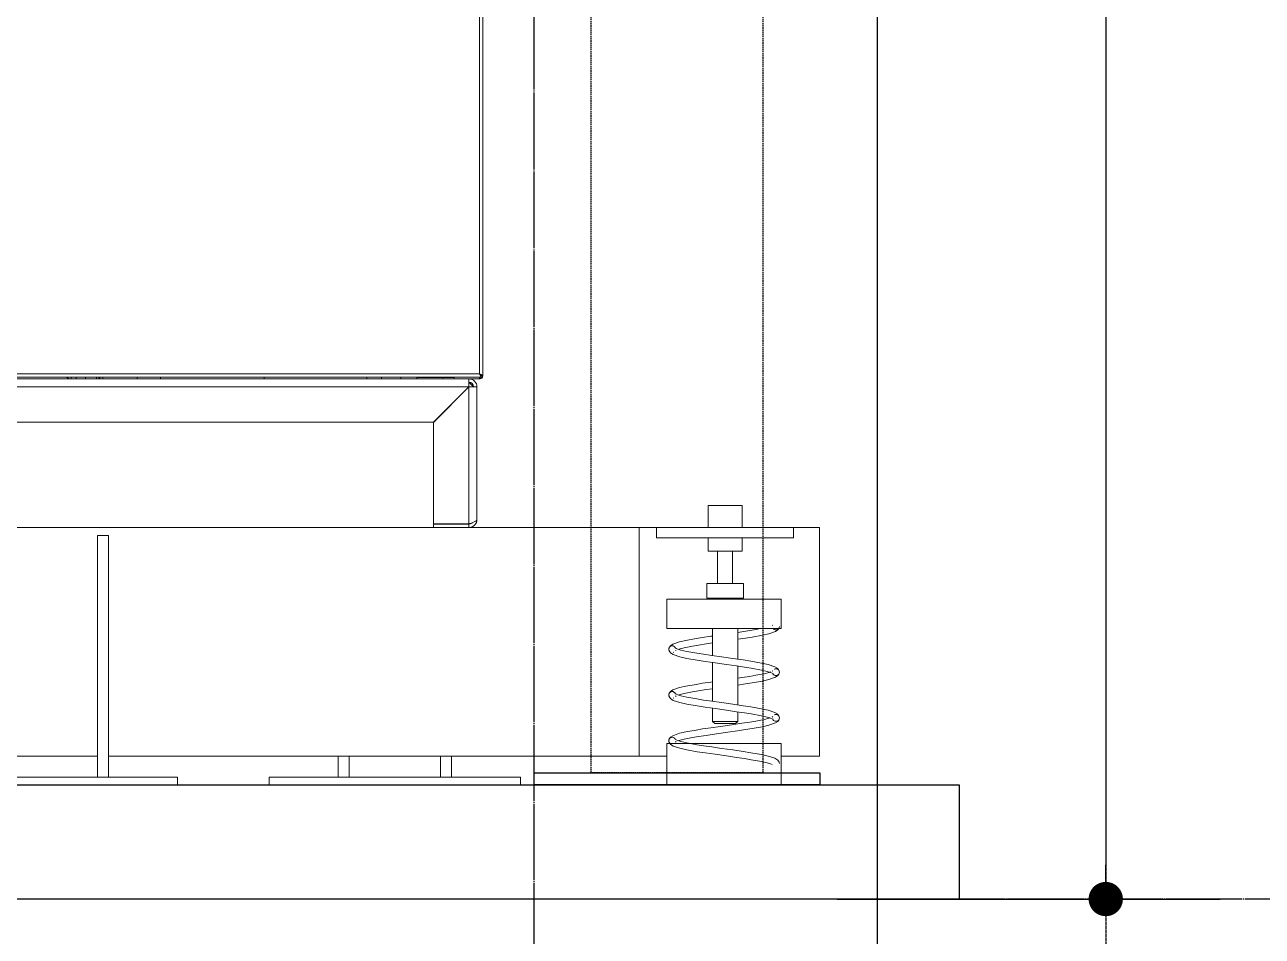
# Model space of a CAD drawing. Extents: x -76427 to 292734, y -42117 to 131250.
# Drawn here: x 8554 to 9637, y -39087 to -38290 of the extents above; entities that cross this region are included whole.
import ezdxf
from ezdxf.xclip import XClip

# ---------------------------------------------------------------- set-up
doc = ezdxf.new("R2010")
doc.units = 0
doc.header["$LTSCALE"] = 10
doc.header["$XCLIPFRAME"] = 2
for name, pattern in [('TPH12-SEC-@E$0$CENTERK5', [6.916, 6.667, -0.083, 0.083, -0.083]), ('TPH12-SEC-@E$0$DOTK1', [0.1, 0.05, -0.05]), ('XFM7P10PV$0$HIDDEN', [0.375, 0.25, -0.125]), ('XFM7P10PV-200K$0$HIDDEN', [0.375, 0.25, -0.125])]:
    doc.linetypes.add(name, pattern=pattern)
for name, color, linetype in [('TPH12-SEC-@E$0$H-SIN', 252, 'TPH12-SEC-@E$0$CENTERK5'), ('TPH12-SEC-@E$0$KABE1', 252, 'Continuous'), ('TPH12-SEC-@E$0$SUGATAD', 252, 'TPH12-SEC-@E$0$DOTK1'), ('XFM7P10PV$0$AP5B-SM-08-FNN-300-A(B)-LB1$0$0-支架', 252, 'Continuous'), ('XFM7P10PV-200K$0$AP5B-SM-08-FNN-300-A(B)-LB1$0$0-支架', 7, 'Continuous')]:
    doc.layers.add(name, color=color, linetype=linetype)
for name, color, linetype, lineweight in [('XFM7P10PV$0$AP5B-SM-08-FNN-300-A(B)-LB1$0$M-EQPM', 252, 'Continuous', 5), ('XFM7P10PV$0$PV-EQ(50K)', 252, 'Continuous', 9), ('XFM7P10PV-200K$0$PV-EQ(50K)', 22, 'Continuous', 9)]:
    doc.layers.add(name, color=color, linetype=linetype, lineweight=lineweight)
doc.layers.add('XFM7P10PV-200K$0$AP5B-SM-08-FNN-300-A(B)-LB1$0$M-EQPM', color=7, linetype='Continuous', lineweight=5, true_color=0xcc3316)
doc.styles.add('XFM7P10PV$0$PX-TEXT', font='isocp.shx', dxfattribs={"width": 0.7, "bigfont": 'CHINESET.shx'})
doc.styles.add('XFM7P10PV-200K$0$PX-TEXT', font='isocp.shx', dxfattribs={"width": 0.7, "bigfont": 'CHINESET.shx'})
doc.dimstyles.new('XFM7P10PV$0$PX-400', dxfattribs={"dimscale": 1000, "dimtxt": 0.25, "dimasz": 0.03, "dimexe": 0.1, "dimexo": 0.1, "dimgap": 0.05, "dimtad": 1, "dimdec": 0, "dimzin": 0, "dimdsep": 46, "dimtxsty": 'XFM7P10PV$0$PX-TEXT', "dimblk": 'XFM7P10PV$0$_Dot', "dimcen": 2, "dimclrd": 2, "dimclre": 1, "dimclrt": 4, "dimadec": 0, "dimazin": 0, "dimtfac": 1, "dimtdec": 0, "dimtix": 1, "dimtmove": 2, "dimatfit": 3, "dimfxl": 1, "dimtvp": 1, "dimtolj": 1, "dimtzin": 0, "dimarcsym": 0})
doc.dimstyles.new('XFM7P10PV-200K$0$PX-400', dxfattribs={"dimscale": 1000, "dimtxt": 0.25, "dimasz": 0.03, "dimexe": 0.1, "dimexo": 0.1, "dimgap": 0.05, "dimtad": 1, "dimdec": 0, "dimzin": 0, "dimdsep": 46, "dimtxsty": 'XFM7P10PV-200K$0$PX-TEXT', "dimblk": 'XFM7P10PV-200K$0$_Dot', "dimcen": 2, "dimclrd": 2, "dimclre": 1, "dimclrt": 4, "dimadec": 0, "dimazin": 0, "dimtfac": 1, "dimtdec": 0, "dimtix": 1, "dimtmove": 2, "dimatfit": 3, "dimfxl": 1, "dimtvp": 1, "dimtolj": 1, "dimtzin": 0, "dimarcsym": 0})

# ---------------------------------------------------------------- blocks, each defined once
blk = doc.blocks.new('TPH12-SEC-@E')
at = {"layer": 'TPH12-SEC-@E$0$H-SIN'}
for p, q in [((38200, 377500), (38200, 414000)), ((298929.6, 383500), (18729.6, 383500))]:
    blk.add_line(p, q, dxfattribs=at)
at = {"layer": 'TPH12-SEC-@E$0$KABE1'}
blk.add_line((38500, 384830), (38500, 381800), dxfattribs=at)
at = {"layer": 'TPH12-SEC-@E$0$SUGATAD', "ltscale": 0.5}
blk.add_line((38700, 385050), (38700, 383000), dxfattribs=at)
blk = doc.blocks.new('XFM7P10PV-200K$0$A$C19c91066')
for p, q in [((1423.7, 134.3), (1423.7, 1463.8)), ((1426.4, 1465.2), (1426.4, 132.8)), ((1425.1, 131.5), (717.8, 131.5)), ((719.2, 134.3), (1423.7, 134.3)), ((803.3, 130), (1339.6, 130)), ((1062.5, 131.5), (1062.5, 131.3)), ((1066.5, 130), (1066.5, 131.5)), ((1070.9, 131.5), (1070.9, 130)), ((1078.9, 131.5), (1078.9, 130)), ((1088.5, 130), (1088.5, 131.5)), ((1090.5, 130), (1090.5, 131.5)), ((1091.5, 130), (1091.5, 131.5)), ((1094, 130), (1094, 131.5)), ((1124, 130), (1124, 131.5)), ((1144.5, 130), (1144.5, 131.5)), ((1235.1, 130), (1235.1, 131.5)), ((1325.1, 131.5), (1325.1, 130)), ((1337.9, 131.5), (1337.9, 130)), ((1339.6, 130), (1353.3, 130)), ((1353.3, 130), (1414.4, 130)), ((1354.9, 131.5), (1354.9, 130)), ((1391.4, 131.2), (1368.7, 131.2)), ((1368.7, 130), (1368.7, 131.2)), ((1369.5, 131.2), (1369.5, 131.5)), ((1370.5, 131.5), (1370.5, 131.2)), ((1373.5, 131.2), (1373.5, 131.5)), ((1391.4, 131.2), (1401.4, 131.2)), ((1391.4, 130), (1391.4, 131.2)), ((1401.4, 130), (1391.4, 130)), ((1394.5, 131.5), (1394.5, 131.2)), ((1395.9, 130), (1395.9, 130)), ((1401.4, 131.5), (1401.4, 130)), ((1423.7, 130), (1401.4, 130)), ((1414.4, 130), (1414.4, 127)), ((1423.7, 130), (1423.7, 131.5)), ((1425.1, 132.7), (1425.1, 131.5)), ((1425.2, 132.8), (1426.4, 132.8)), ((1426.4, 132.8), (1426.4, 132.7)), ((1414.4, 123), (18.5, 123)), ((1414.4, 123), (1383.4, 92)), ((1414.4, 122.9), (1383.4, 91.9)), ((1414.4, 127), (1418.4, 123)), ((1414.4, 122.9), (1414.4, 3.1)), ((1418.4, 123), (1421.4, 123)), ((1421.4, 123), (1421.4, 7)), ((1390.5, 99), (1390.4, 99)), ((741.4, 92), (1383.4, 92)), ((1383.5, 92), (1383.4, 92)), ((1383.4, 3.1), (1383.4, 91.9)), ((1383.4, 3.1), (1414.4, 3.1)), ((1414.4, 3), (1383.4, 3)), ((1383.4, 0), (1383.4, 3)), ((1414.4, 0), (1383.4, 0)), ((1414.4, 0), (1414.4, 3))]:
    blk.add_line(p, q)
for centre, radius, start, end in [((1066.5, 137), 7, 231.7861, 235.1501), ((1066.5, 137), 7, 235.1501, 269.7752), ((1394.2, 128.5), 2.75, 146.9443, 146.9451), ((1394.2, 128.5), 1.5, 90, 90.3767), ((1395.9, 132.7), 1.5, 270.6367, 303.5615), ((1395.9, 132.7), 2.75, 270.3791, 270.4702), ((1395.9, 132.7), 2.75, 326.9466, 332.9657), ((1414.4, 123), 7, 0, 90), ((1414.4, 123), 4, 0, 90)]:
    blk.add_arc(centre, radius, start, end)
for points in [[(1398.4, 131.3), (1398.6, 131.3), (1398.7, 131.4), (1398.8, 131.5)], [(1414.4, 130), (1414.4, 130), (1414.4, 129.6), (1414.4, 128.7)], [(1423.7, 130), (1424.1, 130), (1424.4, 130.1), (1424.8, 130.2)], [(1424.8, 130.2), (1424.8, 130.4), (1424.8, 130.6), (1424.9, 130.8)], [(1421.4, 123), (1421.4, 123), (1421, 123), (1420.2, 123)], [(1414.4, 3.1), (1415.4, 3.4), (1416.3, 3.8), (1417.2, 4.1)]]:
    blk.add_open_spline(points, degree=3)
for points, knots in [([(1423.7, 134.3), (1424, 133.3), (1424.3, 132.3), (1424.7, 131.9), (1424.8, 131.6), (1425, 131.5), (1425.1, 131.5)], [0, 0, 0, 0, 1.048892, 1.048892, 1.048892, 1.570796, 1.570796, 1.570796, 1.570796]), ([(1423.7, 134.3), (1424.1, 133.6), (1424.4, 133.1), (1424.8, 132.8), (1424.9, 132.8), (1425, 132.7), (1425.1, 132.7)], [0, 0, 0, 0, 1.220509, 1.220509, 1.220509, 1.570796, 1.570796, 1.570796, 1.570796]), ([(1426.4, 132.8), (1426.4, 133.1), (1425.9, 133.5), (1425.1, 133.8), (1424.7, 133.9), (1424.2, 134.1), (1423.7, 134.3)], [0, 0, 0, 0, 1.048892, 1.048892, 1.048892, 1.570796, 1.570796, 1.570796, 1.570796]), ([(1423.7, 134.3), (1424.3, 133.9), (1424.9, 133.5), (1425.1, 133.1), (1425.2, 133), (1425.2, 132.9), (1425.2, 132.8)], [0, 0, 0, 0, 1.220509, 1.220509, 1.220509, 1.570796, 1.570796, 1.570796, 1.570796]), ([(1423.7, 130), (1424.7, 130.6), (1425.6, 131.2), (1426.1, 131.8), (1426.3, 132.1), (1426.4, 132.4), (1426.4, 132.7)], [-1, -1, -1, -1, -0.332255, -0.332255, -0.332255, 0, 0, 0, 0]), ([(1424.8, 130.2), (1425.3, 130.5), (1425.8, 130.9), (1426.1, 131.4), (1426.3, 131.8), (1426.4, 132.3), (1426.4, 132.7)], [-0.7428165, -0.7428165, -0.7428165, -0.7428165, -0.3322547, -0.3322547, -0.3322547, 0, 0, 0, 0]), ([(1414.4, 128.7), (1414.4, 128.6), (1414.4, 128.5), (1414.4, 127.5), (1414.4, 126.5), (1414.4, 125.1), (1414.4, 124.7), (1414.4, 124), (1414.4, 123.7), (1414.4, 123.3), (1414.4, 123.2), (1414.4, 123), (1414.4, 123), (1414.4, 123)], [-0.6250145, -0.6250145, -0.6250145, -0.6250145, -0.5886941, -0.5886941, -0.2755475, -0.2755475, -0.13554, -0.13554, -0.0422035, -0.0422035, -0.0024426, -0.0024426, 0, 0, 0, 0]), ([(1414.4, 128.7), (1414.4, 127.6), (1414.4, 125.7), (1414.4, 123.7), (1414.4, 123.4), (1414.4, 123.2), (1414.4, 123)], [0.3872212, 0.3872212, 0.3872212, 0.3872212, 0.9400902, 0.9400902, 0.9400902, 1, 1, 1, 1]), ([(1414.4, 123), (1414.4, 123.1), (1414.4, 123.3), (1414.4, 123.4), (1414.4, 125.3), (1414.4, 127), (1414.4, 127)], [-1, -1, -1, -1, -0.94009, -0.94009, -0.94009, 0, 0, 0, 0]), ([(1414.4, 122.9), (1414.5, 122.9), (1414.5, 122.9), (1414.5, 122.9), (1414.5, 122.9), (1414.5, 122.9), (1414.5, 122.9), (1414.6, 122.9), (1414.6, 122.9), (1414.8, 122.9), (1414.8, 122.9), (1415.1, 122.9), (1415.2, 122.9), (1415.7, 122.9), (1416.1, 122.9), (1417.1, 123), (1417.7, 123), (1419, 123), (1419.6, 123), (1420.2, 123)], [-0.5686425, -0.5686425, -0.5686425, -0.5686425, -0.5658627, -0.5658627, -0.5630834, -0.5630834, -0.557528, -0.557528, -0.546442, -0.546442, -0.5244648, -0.5244648, -0.4762703, -0.4762703, -0.3777621, -0.3777621, -0.1846703, -0.1846703, 0, 0, 0, 0]), ([(1420.2, 123), (1419.9, 123), (1419.6, 123), (1419.2, 123), (1417.9, 123), (1416.2, 122.9), (1414.4, 122.9)], [0.3872212, 0.3872212, 0.3872212, 0.3872212, 0.5286516, 0.5286516, 0.5286516, 1, 1, 1, 1]), ([(1414.4, 122.9), (1415.7, 122.9), (1417, 123), (1417.7, 123), (1418.2, 123), (1418.4, 123), (1418.4, 123)], [-1, -1, -1, -1, -0.391964, -0.391964, -0.391964, 0, 0, 0, 0]), ([(1414.4, 0), (1416.4, 0), (1418.3, 0.8), (1419.6, 2.3), (1420.8, 3.6), (1421.4, 5.3), (1421.4, 7)], [-1, -1, -1, -1, -0.4713484, -0.4713484, -0.4713484, 0, 0, 0, 0]), ([(1417.2, 4.1), (1417.1, 4), (1416.9, 3.8), (1416.8, 3.7), (1416.1, 3.3), (1415.3, 3), (1414.4, 3)], [0.5146404, 0.5146404, 0.5146404, 0.5146404, 0.6080356, 0.6080356, 0.6080356, 1, 1, 1, 1]), ([(1417.2, 4.1), (1418.1, 4.5), (1418.9, 4.8), (1419.6, 5.2), (1420.8, 5.8), (1421.4, 6.4), (1421.4, 7)], [-0.7417229, -0.7417229, -0.7417229, -0.7417229, -0.4713484, -0.4713484, -0.4713484, 0, 0, 0, 0])]:
    blk.add_open_spline(points, degree=3, knots=knots)
blk = doc.blocks.new('XFM7P10PV-200K$0$_Dot')
at = {"color": 0, "linetype": 'ByBlock', "lineweight": -2}
blk.add_line((-0.5, 0), (-1, 0), dxfattribs=at)
at = {"color": 0, "linetype": 'ByBlock', "const_width": 0.5}
blk.add_lwpolyline([(-0.25, 0, 1), (0.25, 0, 1)], format="xyb", close=True, dxfattribs=at)
blk = doc.blocks.new('*D337')
at = {"color": 1, "lineweight": -2, "transparency": 16777216}
for p, q in [((9265.1, -36067.3), (9600, -36067.3)), ((9265.1, -39054.6), (9600, -39054.6))]:
    blk.add_line(p, q, dxfattribs=at)
at = {"color": 2, "lineweight": -2, "transparency": 16777216}
blk.add_line((9500, -36097.3), (9500, -39024.6), dxfattribs=at)
at = {"layer": 'DEFPOINTS', "color": 0, "transparency": 16777216}
for p in [(9165.1, -36067.3, 8.1), (9165.1, -39054.6), (9500, -39054.6)]:
    blk.add_point(p, dxfattribs=at)
at = {"color": 2, "lineweight": -2, "transparency": 16777216, "xscale": 30, "yscale": 30, "zscale": 30}
for p, rotation in [((9500, -36067.3), 90), ((9500, -39054.6), 270)]:
    blk.add_blockref('XFM7P10PV-200K$0$_Dot', p, dxfattribs=dict(at, rotation=rotation))
at = {"color": 4, "transparency": 16777216, "insert": (9325, -37561), "char_height": 250, "attachment_point": 5, "rotation": 90, "style": 'XFM7P10PV-200K$0$PX-TEXT'}
blk.add_mtext('\\A1;2987', dxfattribs=at)
blk = doc.blocks.new('XFM7P10PV-200K$0$AP5B-SM-08-FNN-300-A(B)-LB1$0$兆山辰_PV製程真空主機_防震基座_PX_側檔不同 - 1810x2010x200mm-1461121-LB1-PX-X')
at = {"layer": 'XFM7P10PV-200K$0$AP5B-SM-08-FNN-300-A(B)-LB1$0$M-EQPM'}
for p, q in [((-4673.28, 15774.43), (-4673.28, 15772.5)), ((-4673.28, 15774.43), (-4670.29, 15774.43)), ((-4670.29, 15772.5), (-4670.29, 15774.43)), ((-4754.49, 15772.5), (-4679.29, 15772.5)), ((-4679.29, 15772.5), (-4677.58, 15772.5)), ((-4679.29, 15752.5), (-4679.29, 15772.5)), ((-4677.78, 15772.5), (-4677.78, 15771.6)), ((-4677.58, 15772.5), (-4677.78, 15772.5)), ((-4677.78, 15772.5), (-4677.58, 15772.5)), ((-4677.78, 15772.5), (-4677.78, 15771.6)), ((-4677.58, 15772.5), (-4665.99, 15772.5)), ((-4665.79, 15772.5), (-4665.99, 15772.5)), ((-4665.99, 15772.5), (-4665.79, 15772.5)), ((-4665.99, 15772.5), (-4663.54, 15772.5)), ((-4665.79, 15771.6), (-4665.79, 15772.5)), ((-4665.79, 15771.6), (-4665.79, 15772.5)), ((-4663.54, 15772.5), (-4663.54, 15752.5)), ((-4726.68, 15750.65), (-4726.68, 15771.79)), ((-4726.68, 15771.79), (-4725.73, 15771.79)), ((-4725.73, 15771.79), (-4725.73, 15750.65)), ((-4677.58, 15771.6), (-4677.78, 15771.6)), ((-4677.78, 15771.6), (-4677.58, 15771.6)), ((-4665.99, 15771.6), (-4677.58, 15771.6)), ((-4673.28, 15771.6), (-4673.28, 15770.43)), ((-4670.29, 15770.43), (-4670.29, 15771.6)), ((-4665.79, 15771.6), (-4665.99, 15771.6)), ((-4665.99, 15771.6), (-4665.79, 15771.6)), ((-4670.29, 15770.43), (-4673.28, 15770.43)), ((-4672.44, 15770.43), (-4672.44, 15767.73)), ((-4671.13, 15767.73), (-4671.13, 15770.43)), ((-4673.38, 15767.61), (-4673.38, 15766.33)), ((-4670.19, 15767.61), (-4673.38, 15767.61)), ((-4672.44, 15767.73), (-4672.44, 15767.61)), ((-4671.13, 15767.61), (-4671.13, 15767.73)), ((-4670.19, 15766.33), (-4670.19, 15767.61)), ((-4676.87, 15766.24), (-4676.87, 15763.65)), ((-4676.87, 15766.24), (-4666.87, 15766.24)), ((-4670.19, 15766.33), (-4673.38, 15766.33)), ((-4673.17, 15766.33), (-4673.28, 15766.26)), ((-4670.29, 15766.26), (-4673.28, 15766.26)), ((-4670.29, 15766.26), (-4670.4, 15766.33)), ((-4666.87, 15763.65), (-4666.87, 15766.24)), ((-4666.87, 15763.65), (-4676.87, 15763.65)), ((-4672.89, 15763.65), (-4672.89, 15761.27)), ((-4670.68, 15760.95), (-4670.68, 15763.65)), ((-4667.6, 15763.96), (-4667.68, 15763.92)), ((-4676.33, 15761.56), (-4676.26, 15761.59)), ((-4676.26, 15761.59), (-4676.33, 15761.56)), ((-4676.14, 15761.73), (-4676.07, 15761.77)), ((-4672.89, 15760.72), (-4672.89, 15757.27)), ((-4670.68, 15756.95), (-4670.68, 15760.38)), ((-4667.6, 15759.96), (-4667.68, 15759.92)), ((-4676.14, 15757.73), (-4676.07, 15757.77)), ((-4676.33, 15757.56), (-4676.26, 15757.59)), ((-4676.26, 15757.59), (-4676.33, 15757.56)), ((-4672.89, 15756.72), (-4672.89, 15755.54)), ((-4670.68, 15755.54), (-4670.68, 15756.38)), ((-4667.6, 15755.96), (-4667.68, 15755.92)), ((-4672.89, 15755.54), (-4672.69, 15755.35)), ((-4670.68, 15755.54), (-4672.89, 15755.54)), ((-4670.87, 15755.35), (-4672.69, 15755.35)), ((-4670.87, 15755.35), (-4670.68, 15755.54)), ((-4676.87, 15753.6), (-4676.87, 15750)), ((-4676.87, 15753.6), (-4666.87, 15753.6)), ((-4676.14, 15753.73), (-4676.07, 15753.77)), ((-4666.87, 15750), (-4666.87, 15753.6)), ((-4726.68, 15752.5), (-4734.68, 15752.5)), ((-4679.29, 15752.5), (-4725.73, 15752.5)), ((-4705.63, 15750.65), (-4705.63, 15752.5)), ((-4704.68, 15752.5), (-4704.68, 15750.65)), ((-4696.68, 15750.65), (-4696.68, 15752.5)), ((-4695.73, 15752.5), (-4695.73, 15750.65)), ((-4676.87, 15752.5), (-4679.29, 15752.5)), ((-4663.54, 15752.5), (-4666.87, 15752.5)), ((-4719.68, 15750.65), (-4741.68, 15750.65)), ((-4726.68, 15750.65), (-4725.73, 15750.65)), ((-4719.68, 15750), (-4719.68, 15750.65)), ((-4689.68, 15750.65), (-4711.68, 15750.65)), ((-4711.68, 15750.65), (-4711.68, 15750)), ((-4705.63, 15750.65), (-4704.68, 15750.65)), ((-4696.68, 15750.65), (-4695.73, 15750.65)), ((-4689.68, 15750), (-4689.68, 15750.65)), ((-4741.68, 15750), (-4719.68, 15750)), ((-4711.68, 15750), (-4689.68, 15750)), ((-4666.87, 15750), (-4676.87, 15750))]:
    blk.add_line(p, q, dxfattribs=at)
at = {"layer": 'XFM7P10PV-200K$0$AP5B-SM-08-FNN-300-A(B)-LB1$0$M-EQPM', "flags": 128}
for points in [[(-4670.68, 15762.72), (-4670, 15762.82), (-4669.42, 15762.91), (-4668.52, 15763.07), (-4667.97, 15763.2), (-4667.38, 15763.4), (-4667.17, 15763.54), (-4667.08, 15763.66), (-4667.04, 15763.85)], [(-4668.7, 15763.65), (-4669.1, 15763.57), (-4669.63, 15763.48), (-4670.31, 15763.37), (-4670.68, 15763.32)], [(-4667.55, 15763.63), (-4667.49, 15763.59), (-4667.41, 15763.56), (-4667.34, 15763.55), (-4667.26, 15763.56), (-4667.19, 15763.59), (-4667.12, 15763.63)], [(-4672.89, 15763), (-4673.03, 15762.98), (-4673.75, 15762.88), (-4674.33, 15762.78), (-4675.23, 15762.62), (-4675.77, 15762.5), (-4676.36, 15762.29), (-4676.57, 15762.15), (-4676.66, 15762.03), (-4676.71, 15761.85)], [(-4676.15, 15762), (-4676.2, 15762.06), (-4676.26, 15762.11), (-4676.33, 15762.14), (-4676.41, 15762.15), (-4676.49, 15762.14), (-4676.56, 15762.11), (-4676.62, 15762.06), (-4676.67, 15762), (-4676.7, 15761.92), (-4676.71, 15761.85)], [(-4676.71, 15761.85), (-4676.7, 15761.92), (-4676.67, 15762), (-4676.62, 15762.06), (-4676.56, 15762.11), (-4676.49, 15762.14), (-4676.41, 15762.15), (-4676.33, 15762.14), (-4676.26, 15762.11), (-4676.2, 15762.06), (-4676.15, 15762)], [(-4675.82, 15761.87), (-4675.37, 15761.98), (-4674.64, 15762.13), (-4674.11, 15762.22), (-4673.44, 15762.32), (-4672.89, 15762.4)], [(-4676.71, 15761.85), (-4676.7, 15761.77), (-4676.67, 15761.7), (-4676.62, 15761.63), (-4676.56, 15761.59)], [(-4676.71, 15761.85), (-4676.69, 15761.73), (-4676.57, 15761.54), (-4676.32, 15761.38), (-4675.74, 15761.19), (-4675.13, 15761.05), (-4674.22, 15760.89), (-4673.54, 15760.79), (-4672.65, 15760.66), (-4671.65, 15760.52), (-4670.79, 15760.39), (-4670.08, 15760.29), (-4669.5, 15760.19), (-4668.61, 15760.03), (-4668.1, 15759.91), (-4667.82, 15759.83), (-4667.67, 15759.77), (-4667.59, 15759.73)], [(-4676.56, 15761.59), (-4676.62, 15761.63), (-4676.67, 15761.7), (-4676.7, 15761.77), (-4676.71, 15761.85)], [(-4667.04, 15759.85), (-4667.06, 15759.97), (-4667.18, 15760.16), (-4667.43, 15760.31), (-4668.01, 15760.51), (-4668.61, 15760.64), (-4669.53, 15760.8), (-4670.21, 15760.91), (-4671.1, 15761.04), (-4672.09, 15761.18), (-4672.95, 15761.3), (-4673.67, 15761.41), (-4674.25, 15761.5), (-4675.14, 15761.66), (-4675.65, 15761.78), (-4675.93, 15761.86), (-4676.07, 15761.92), (-4676.15, 15761.97)], [(-4667.04, 15759.85), (-4667.05, 15759.92), (-4667.08, 15760), (-4667.12, 15760.06), (-4667.19, 15760.11), (-4667.26, 15760.14), (-4667.34, 15760.15), (-4667.41, 15760.14), (-4667.49, 15760.11)], [(-4667.49, 15760.11), (-4667.41, 15760.14), (-4667.34, 15760.15), (-4667.26, 15760.14), (-4667.19, 15760.11), (-4667.12, 15760.06), (-4667.08, 15760), (-4667.05, 15759.92), (-4667.04, 15759.85)], [(-4672.89, 15759), (-4673.03, 15758.98), (-4673.75, 15758.88), (-4674.33, 15758.78), (-4675.23, 15758.62), (-4675.77, 15758.5), (-4676.36, 15758.29), (-4676.57, 15758.15), (-4676.66, 15758.03), (-4676.71, 15757.85)], [(-4667.8, 15759.88), (-4667.93, 15759.83), (-4668.38, 15759.71), (-4669.1, 15759.57), (-4669.63, 15759.48), (-4670.31, 15759.37), (-4670.68, 15759.32)], [(-4670.68, 15758.72), (-4670, 15758.82), (-4669.42, 15758.91), (-4668.52, 15759.07), (-4667.97, 15759.2), (-4667.38, 15759.4), (-4667.17, 15759.54), (-4667.08, 15759.66), (-4667.04, 15759.85)], [(-4667.6, 15759.7), (-4667.55, 15759.63), (-4667.49, 15759.59), (-4667.41, 15759.56), (-4667.34, 15759.55), (-4667.26, 15759.56), (-4667.19, 15759.59), (-4667.12, 15759.63), (-4667.08, 15759.7), (-4667.05, 15759.77), (-4667.04, 15759.85)], [(-4667.04, 15759.85), (-4667.05, 15759.77), (-4667.08, 15759.7), (-4667.12, 15759.63), (-4667.19, 15759.59), (-4667.26, 15759.56), (-4667.34, 15759.55), (-4667.41, 15759.56), (-4667.49, 15759.59), (-4667.55, 15759.63), (-4667.6, 15759.7)], [(-4676.15, 15758), (-4676.2, 15758.06), (-4676.26, 15758.11), (-4676.33, 15758.14), (-4676.41, 15758.15), (-4676.49, 15758.14), (-4676.56, 15758.11), (-4676.62, 15758.06), (-4676.67, 15758), (-4676.7, 15757.92), (-4676.71, 15757.85)], [(-4676.71, 15757.85), (-4676.7, 15757.92), (-4676.67, 15758), (-4676.62, 15758.06), (-4676.56, 15758.11), (-4676.49, 15758.14), (-4676.41, 15758.15), (-4676.33, 15758.14), (-4676.26, 15758.11), (-4676.2, 15758.06), (-4676.15, 15758)], [(-4676.71, 15757.85), (-4676.7, 15757.77), (-4676.67, 15757.7), (-4676.62, 15757.63), (-4676.56, 15757.59)], [(-4676.71, 15757.85), (-4676.69, 15757.73), (-4676.57, 15757.54), (-4676.32, 15757.38), (-4675.74, 15757.19), (-4675.13, 15757.05), (-4674.22, 15756.89), (-4673.54, 15756.79), (-4672.65, 15756.66), (-4671.65, 15756.52), (-4670.79, 15756.39), (-4670.08, 15756.29), (-4669.5, 15756.19), (-4668.61, 15756.03), (-4668.1, 15755.91), (-4667.82, 15755.83), (-4667.67, 15755.77), (-4667.59, 15755.73)], [(-4676.56, 15757.59), (-4676.62, 15757.63), (-4676.67, 15757.7), (-4676.7, 15757.77), (-4676.71, 15757.85)], [(-4667.04, 15755.85), (-4667.06, 15755.97), (-4667.18, 15756.16), (-4667.43, 15756.31), (-4668.01, 15756.51), (-4668.61, 15756.64), (-4669.53, 15756.8), (-4670.21, 15756.91), (-4671.1, 15757.04), (-4672.09, 15757.18), (-4672.95, 15757.3), (-4673.67, 15757.41), (-4674.25, 15757.5), (-4675.14, 15757.66), (-4675.65, 15757.78), (-4675.93, 15757.86), (-4676.07, 15757.92), (-4676.15, 15757.97)], [(-4675.82, 15757.87), (-4675.37, 15757.98), (-4674.64, 15758.13), (-4674.11, 15758.22), (-4673.44, 15758.32), (-4672.89, 15758.4)], [(-4667.86, 15755.85), (-4667.93, 15755.83), (-4668.38, 15755.71), (-4669.1, 15755.57), (-4669.63, 15755.48), (-4670.31, 15755.37), (-4671.2, 15755.24), (-4672.19, 15755.1), (-4673.03, 15754.98), (-4673.75, 15754.88), (-4674.33, 15754.78), (-4675.23, 15754.62), (-4675.77, 15754.5), (-4676.36, 15754.29), (-4676.57, 15754.15), (-4676.66, 15754.03), (-4676.71, 15753.85)], [(-4675.82, 15753.87), (-4675.37, 15753.98), (-4674.64, 15754.13), (-4674.11, 15754.22), (-4673.44, 15754.32), (-4672.54, 15754.45), (-4671.56, 15754.59), (-4670.71, 15754.71), (-4670, 15754.82), (-4669.42, 15754.91), (-4668.52, 15755.07), (-4667.97, 15755.2), (-4667.38, 15755.4), (-4667.17, 15755.54), (-4667.08, 15755.66), (-4667.04, 15755.85)], [(-4667.6, 15755.7), (-4667.55, 15755.63), (-4667.49, 15755.59), (-4667.41, 15755.56), (-4667.34, 15755.55), (-4667.26, 15755.56), (-4667.19, 15755.59), (-4667.12, 15755.63), (-4667.08, 15755.7), (-4667.05, 15755.77), (-4667.04, 15755.85)], [(-4667.04, 15755.85), (-4667.05, 15755.77), (-4667.08, 15755.7), (-4667.12, 15755.63), (-4667.19, 15755.59), (-4667.26, 15755.56), (-4667.34, 15755.55), (-4667.41, 15755.56), (-4667.49, 15755.59), (-4667.55, 15755.63), (-4667.6, 15755.7)], [(-4667.04, 15755.85), (-4667.05, 15755.92), (-4667.08, 15756), (-4667.12, 15756.06), (-4667.19, 15756.11), (-4667.26, 15756.14), (-4667.34, 15756.15), (-4667.41, 15756.14), (-4667.49, 15756.11)], [(-4667.49, 15756.11), (-4667.41, 15756.14), (-4667.34, 15756.15), (-4667.26, 15756.14), (-4667.19, 15756.11), (-4667.12, 15756.06), (-4667.08, 15756), (-4667.05, 15755.92), (-4667.04, 15755.85)], [(-4676.15, 15754), (-4676.2, 15754.06), (-4676.26, 15754.11), (-4676.33, 15754.14), (-4676.41, 15754.15), (-4676.49, 15754.14), (-4676.56, 15754.11), (-4676.62, 15754.06), (-4676.67, 15754), (-4676.7, 15753.92), (-4676.71, 15753.85)], [(-4676.71, 15753.85), (-4676.7, 15753.92), (-4676.67, 15754), (-4676.62, 15754.06), (-4676.56, 15754.11), (-4676.49, 15754.14), (-4676.41, 15754.15), (-4676.33, 15754.14), (-4676.26, 15754.11), (-4676.2, 15754.06), (-4676.15, 15754)], [(-4676.71, 15753.85), (-4676.7, 15753.77), (-4676.67, 15753.7), (-4676.62, 15753.63), (-4676.56, 15753.59)], [(-4676.71, 15753.85), (-4676.69, 15753.73), (-4676.57, 15753.54), (-4676.32, 15753.38), (-4675.74, 15753.19), (-4675.13, 15753.05), (-4674.22, 15752.89), (-4673.54, 15752.79), (-4672.65, 15752.66), (-4671.65, 15752.52), (-4670.79, 15752.39), (-4670.08, 15752.29), (-4669.5, 15752.19), (-4668.61, 15752.03), (-4668.1, 15751.91), (-4667.82, 15751.83), (-4667.67, 15751.77)], [(-4676.56, 15753.59), (-4676.62, 15753.63), (-4676.67, 15753.7), (-4676.7, 15753.77), (-4676.71, 15753.85)], [(-4667.04, 15751.85), (-4667.06, 15751.97), (-4667.18, 15752.16), (-4667.43, 15752.31), (-4668.01, 15752.51), (-4668.61, 15752.64), (-4669.53, 15752.8), (-4670.21, 15752.91), (-4671.1, 15753.04), (-4672.09, 15753.18), (-4672.95, 15753.3), (-4673.67, 15753.41), (-4674.25, 15753.5), (-4675.14, 15753.66), (-4675.65, 15753.78), (-4675.93, 15753.86), (-4676.07, 15753.92), (-4676.15, 15753.97)]]:
    blk.add_lwpolyline(points, dxfattribs=at)
blk = doc.blocks.new('XFM7P10PV$0$A$C19c91066')
for p, q in [((1423.7, 134.3), (1423.7, 1463.8)), ((1426.4, 1465.2), (1426.4, 132.8)), ((1425.1, 131.5), (717.8, 131.5)), ((719.2, 134.3), (1423.7, 134.3)), ((803.3, 130), (1339.6, 130)), ((1062.5, 131.5), (1062.5, 131.3)), ((1066.5, 130), (1066.5, 131.5)), ((1070.9, 131.5), (1070.9, 130)), ((1078.9, 131.5), (1078.9, 130)), ((1088.5, 130), (1088.5, 131.5)), ((1090.5, 130), (1090.5, 131.5)), ((1091.5, 130), (1091.5, 131.5)), ((1094, 130), (1094, 131.5)), ((1124, 130), (1124, 131.5)), ((1144.5, 130), (1144.5, 131.5)), ((1235.1, 130), (1235.1, 131.5)), ((1325.1, 131.5), (1325.1, 130)), ((1337.9, 131.5), (1337.9, 130)), ((1339.6, 130), (1353.3, 130)), ((1353.3, 130), (1414.4, 130)), ((1354.9, 131.5), (1354.9, 130)), ((1391.4, 131.2), (1368.7, 131.2)), ((1368.7, 130), (1368.7, 131.2)), ((1369.5, 131.2), (1369.5, 131.5)), ((1370.5, 131.5), (1370.5, 131.2)), ((1373.5, 131.2), (1373.5, 131.5)), ((1391.4, 131.2), (1401.4, 131.2)), ((1391.4, 130), (1391.4, 131.2)), ((1401.4, 130), (1391.4, 130)), ((1394.5, 131.5), (1394.5, 131.2)), ((1395.9, 130), (1395.9, 130)), ((1401.4, 131.5), (1401.4, 130)), ((1423.7, 130), (1401.4, 130)), ((1414.4, 130), (1414.4, 127)), ((1423.7, 130), (1423.7, 131.5)), ((1425.1, 132.7), (1425.1, 131.5)), ((1425.2, 132.8), (1426.4, 132.8)), ((1426.4, 132.8), (1426.4, 132.7)), ((1414.4, 123), (18.5, 123)), ((1414.4, 123), (1383.4, 92)), ((1414.4, 122.9), (1383.4, 91.9)), ((1414.4, 127), (1418.4, 123)), ((1414.4, 122.9), (1414.4, 3.1)), ((1418.4, 123), (1421.4, 123)), ((1421.4, 123), (1421.4, 7)), ((1390.5, 99), (1390.4, 99)), ((741.4, 92), (1383.4, 92)), ((1383.5, 92), (1383.4, 92)), ((1383.4, 3.1), (1383.4, 91.9)), ((1383.4, 3.1), (1414.4, 3.1)), ((1414.4, 3), (1383.4, 3)), ((1383.4, 0), (1383.4, 3)), ((1414.4, 0), (1383.4, 0)), ((1414.4, 0), (1414.4, 3))]:
    blk.add_line(p, q)
for centre, radius, start, end in [((1066.5, 137), 7, 231.7861, 235.1501), ((1066.5, 137), 7, 235.1501, 269.7752), ((1394.2, 128.5), 2.75, 146.9443, 146.9451), ((1394.2, 128.5), 1.5, 90, 90.3767), ((1395.9, 132.7), 1.5, 270.6367, 303.5615), ((1395.9, 132.7), 2.75, 270.3791, 270.4702), ((1395.9, 132.7), 2.75, 326.9466, 332.9657), ((1414.4, 123), 7, 0, 90), ((1414.4, 123), 4, 0, 90)]:
    blk.add_arc(centre, radius, start, end)
for points in [[(1398.4, 131.3), (1398.6, 131.3), (1398.7, 131.4), (1398.8, 131.5)], [(1414.4, 130), (1414.4, 130), (1414.4, 129.6), (1414.4, 128.7)], [(1423.7, 130), (1424.1, 130), (1424.4, 130.1), (1424.8, 130.2)], [(1424.8, 130.2), (1424.8, 130.4), (1424.8, 130.6), (1424.9, 130.8)], [(1421.4, 123), (1421.4, 123), (1421, 123), (1420.2, 123)], [(1414.4, 3.1), (1415.4, 3.4), (1416.3, 3.8), (1417.2, 4.1)]]:
    blk.add_open_spline(points, degree=3)
for points, knots in [([(1423.7, 134.3), (1424, 133.3), (1424.3, 132.3), (1424.7, 131.9), (1424.8, 131.6), (1425, 131.5), (1425.1, 131.5)], [0, 0, 0, 0, 1.048892, 1.048892, 1.048892, 1.570796, 1.570796, 1.570796, 1.570796]), ([(1423.7, 134.3), (1424.1, 133.6), (1424.4, 133.1), (1424.8, 132.8), (1424.9, 132.8), (1425, 132.7), (1425.1, 132.7)], [0, 0, 0, 0, 1.220509, 1.220509, 1.220509, 1.570796, 1.570796, 1.570796, 1.570796]), ([(1426.4, 132.8), (1426.4, 133.1), (1425.9, 133.5), (1425.1, 133.8), (1424.7, 133.9), (1424.2, 134.1), (1423.7, 134.3)], [0, 0, 0, 0, 1.048892, 1.048892, 1.048892, 1.570796, 1.570796, 1.570796, 1.570796]), ([(1423.7, 134.3), (1424.3, 133.9), (1424.9, 133.5), (1425.1, 133.1), (1425.2, 133), (1425.2, 132.9), (1425.2, 132.8)], [0, 0, 0, 0, 1.220509, 1.220509, 1.220509, 1.570796, 1.570796, 1.570796, 1.570796]), ([(1423.7, 130), (1424.7, 130.6), (1425.6, 131.2), (1426.1, 131.8), (1426.3, 132.1), (1426.4, 132.4), (1426.4, 132.7)], [-1, -1, -1, -1, -0.332255, -0.332255, -0.332255, 0, 0, 0, 0]), ([(1424.8, 130.2), (1425.3, 130.5), (1425.8, 130.9), (1426.1, 131.4), (1426.3, 131.8), (1426.4, 132.3), (1426.4, 132.7)], [-0.7428165, -0.7428165, -0.7428165, -0.7428165, -0.3322547, -0.3322547, -0.3322547, 0, 0, 0, 0]), ([(1414.4, 128.7), (1414.4, 128.6), (1414.4, 128.5), (1414.4, 127.5), (1414.4, 126.5), (1414.4, 125.1), (1414.4, 124.7), (1414.4, 124), (1414.4, 123.7), (1414.4, 123.3), (1414.4, 123.2), (1414.4, 123), (1414.4, 123), (1414.4, 123)], [-0.6250145, -0.6250145, -0.6250145, -0.6250145, -0.5886941, -0.5886941, -0.2755475, -0.2755475, -0.13554, -0.13554, -0.0422035, -0.0422035, -0.0024426, -0.0024426, 0, 0, 0, 0]), ([(1414.4, 128.7), (1414.4, 127.6), (1414.4, 125.7), (1414.4, 123.7), (1414.4, 123.4), (1414.4, 123.2), (1414.4, 123)], [0.3872212, 0.3872212, 0.3872212, 0.3872212, 0.9400902, 0.9400902, 0.9400902, 1, 1, 1, 1]), ([(1414.4, 123), (1414.4, 123.1), (1414.4, 123.3), (1414.4, 123.4), (1414.4, 125.3), (1414.4, 127), (1414.4, 127)], [-1, -1, -1, -1, -0.94009, -0.94009, -0.94009, 0, 0, 0, 0]), ([(1414.4, 122.9), (1414.5, 122.9), (1414.5, 122.9), (1414.5, 122.9), (1414.5, 122.9), (1414.5, 122.9), (1414.5, 122.9), (1414.6, 122.9), (1414.6, 122.9), (1414.8, 122.9), (1414.8, 122.9), (1415.1, 122.9), (1415.2, 122.9), (1415.7, 122.9), (1416.1, 122.9), (1417.1, 123), (1417.7, 123), (1419, 123), (1419.6, 123), (1420.2, 123)], [-0.5686425, -0.5686425, -0.5686425, -0.5686425, -0.5658627, -0.5658627, -0.5630834, -0.5630834, -0.557528, -0.557528, -0.546442, -0.546442, -0.5244648, -0.5244648, -0.4762703, -0.4762703, -0.3777621, -0.3777621, -0.1846703, -0.1846703, 0, 0, 0, 0]), ([(1420.2, 123), (1419.9, 123), (1419.6, 123), (1419.2, 123), (1417.9, 123), (1416.2, 122.9), (1414.4, 122.9)], [0.3872212, 0.3872212, 0.3872212, 0.3872212, 0.5286516, 0.5286516, 0.5286516, 1, 1, 1, 1]), ([(1414.4, 122.9), (1415.7, 122.9), (1417, 123), (1417.7, 123), (1418.2, 123), (1418.4, 123), (1418.4, 123)], [-1, -1, -1, -1, -0.391964, -0.391964, -0.391964, 0, 0, 0, 0]), ([(1414.4, 0), (1416.4, 0), (1418.3, 0.8), (1419.6, 2.3), (1420.8, 3.6), (1421.4, 5.3), (1421.4, 7)], [-1, -1, -1, -1, -0.4713484, -0.4713484, -0.4713484, 0, 0, 0, 0]), ([(1417.2, 4.1), (1417.1, 4), (1416.9, 3.8), (1416.8, 3.7), (1416.1, 3.3), (1415.3, 3), (1414.4, 3)], [0.5146404, 0.5146404, 0.5146404, 0.5146404, 0.6080356, 0.6080356, 0.6080356, 1, 1, 1, 1]), ([(1417.2, 4.1), (1418.1, 4.5), (1418.9, 4.8), (1419.6, 5.2), (1420.8, 5.8), (1421.4, 6.4), (1421.4, 7)], [-0.7417229, -0.7417229, -0.7417229, -0.7417229, -0.4713484, -0.4713484, -0.4713484, 0, 0, 0, 0])]:
    blk.add_open_spline(points, degree=3, knots=knots)
blk = doc.blocks.new('XFM7P10PV$0$_Dot')
at = {"color": 0, "linetype": 'ByBlock', "lineweight": -2}
blk.add_line((-0.5, 0), (-1, 0), dxfattribs=at)
at = {"color": 0, "linetype": 'ByBlock', "const_width": 0.5}
blk.add_lwpolyline([(-0.25, 0, 1), (0.25, 0, 1)], format="xyb", close=True, dxfattribs=at)
blk = doc.blocks.new('*D411')
at = {"color": 1, "lineweight": -2, "transparency": 16777216}
for p, q in [((9265.1, -36067.3), (9600, -36067.3)), ((9265.1, -39054.6), (9600, -39054.6))]:
    blk.add_line(p, q, dxfattribs=at)
at = {"color": 2, "lineweight": -2, "transparency": 16777216}
blk.add_line((9500, -36097.3), (9500, -39024.6), dxfattribs=at)
at = {"layer": 'DEFPOINTS', "color": 0, "transparency": 16777216}
for p in [(9165.1, -36067.3, 8.1), (9165.1, -39054.6), (9500, -39054.6)]:
    blk.add_point(p, dxfattribs=at)
at = {"color": 2, "lineweight": -2, "transparency": 16777216, "xscale": 30, "yscale": 30, "zscale": 30}
for p, rotation in [((9500, -36067.3), 90), ((9500, -39054.6), 270)]:
    blk.add_blockref('XFM7P10PV$0$_Dot', p, dxfattribs=dict(at, rotation=rotation))
at = {"color": 4, "transparency": 16777216, "insert": (9325, -37561), "char_height": 250, "attachment_point": 5, "rotation": 90, "style": 'XFM7P10PV$0$PX-TEXT'}
blk.add_mtext('\\A1;2987', dxfattribs=at)
blk = doc.blocks.new('XFM7P10PV$0$AP5B-SM-08-FNN-300-A(B)-LB1$0$兆山辰_PV製程真空主機_防震基座_PX_側檔不同 - 1810x2010x200mm-1461121-LB1-PX-X')
at = {"layer": 'XFM7P10PV$0$AP5B-SM-08-FNN-300-A(B)-LB1$0$M-EQPM'}
for p, q in [((-4673.28, 15774.43), (-4673.28, 15772.5)), ((-4673.28, 15774.43), (-4670.29, 15774.43)), ((-4670.29, 15772.5), (-4670.29, 15774.43)), ((-4754.49, 15772.5), (-4679.29, 15772.5)), ((-4679.29, 15772.5), (-4677.58, 15772.5)), ((-4679.29, 15752.5), (-4679.29, 15772.5)), ((-4677.78, 15772.5), (-4677.78, 15771.6)), ((-4677.58, 15772.5), (-4677.78, 15772.5)), ((-4677.78, 15772.5), (-4677.58, 15772.5)), ((-4677.78, 15772.5), (-4677.78, 15771.6)), ((-4677.58, 15772.5), (-4665.99, 15772.5)), ((-4665.79, 15772.5), (-4665.99, 15772.5)), ((-4665.99, 15772.5), (-4665.79, 15772.5)), ((-4665.99, 15772.5), (-4663.54, 15772.5)), ((-4665.79, 15771.6), (-4665.79, 15772.5)), ((-4665.79, 15771.6), (-4665.79, 15772.5)), ((-4663.54, 15772.5), (-4663.54, 15752.5)), ((-4726.68, 15750.65), (-4726.68, 15771.79)), ((-4726.68, 15771.79), (-4725.73, 15771.79)), ((-4725.73, 15771.79), (-4725.73, 15750.65)), ((-4677.58, 15771.6), (-4677.78, 15771.6)), ((-4677.78, 15771.6), (-4677.58, 15771.6)), ((-4665.99, 15771.6), (-4677.58, 15771.6)), ((-4673.28, 15771.6), (-4673.28, 15770.43)), ((-4670.29, 15770.43), (-4670.29, 15771.6)), ((-4665.79, 15771.6), (-4665.99, 15771.6)), ((-4665.99, 15771.6), (-4665.79, 15771.6)), ((-4670.29, 15770.43), (-4673.28, 15770.43)), ((-4672.44, 15770.43), (-4672.44, 15767.73)), ((-4671.13, 15767.73), (-4671.13, 15770.43)), ((-4673.38, 15767.61), (-4673.38, 15766.33)), ((-4670.19, 15767.61), (-4673.38, 15767.61)), ((-4672.44, 15767.73), (-4672.44, 15767.61)), ((-4671.13, 15767.61), (-4671.13, 15767.73)), ((-4670.19, 15766.33), (-4670.19, 15767.61)), ((-4676.87, 15766.24), (-4676.87, 15763.65)), ((-4676.87, 15766.24), (-4666.87, 15766.24)), ((-4670.19, 15766.33), (-4673.38, 15766.33)), ((-4673.17, 15766.33), (-4673.28, 15766.26)), ((-4670.29, 15766.26), (-4673.28, 15766.26)), ((-4670.29, 15766.26), (-4670.4, 15766.33)), ((-4666.87, 15763.65), (-4666.87, 15766.24)), ((-4666.87, 15763.65), (-4676.87, 15763.65)), ((-4672.89, 15763.65), (-4672.89, 15761.27)), ((-4670.68, 15760.95), (-4670.68, 15763.65)), ((-4667.6, 15763.96), (-4667.68, 15763.92)), ((-4676.33, 15761.56), (-4676.26, 15761.59)), ((-4676.26, 15761.59), (-4676.33, 15761.56)), ((-4676.14, 15761.73), (-4676.07, 15761.77)), ((-4672.89, 15760.72), (-4672.89, 15757.27)), ((-4670.68, 15756.95), (-4670.68, 15760.38)), ((-4667.6, 15759.96), (-4667.68, 15759.92)), ((-4676.14, 15757.73), (-4676.07, 15757.77)), ((-4676.33, 15757.56), (-4676.26, 15757.59)), ((-4676.26, 15757.59), (-4676.33, 15757.56)), ((-4672.89, 15756.72), (-4672.89, 15755.54)), ((-4670.68, 15755.54), (-4670.68, 15756.38)), ((-4667.6, 15755.96), (-4667.68, 15755.92)), ((-4672.89, 15755.54), (-4672.69, 15755.35)), ((-4670.68, 15755.54), (-4672.89, 15755.54)), ((-4670.87, 15755.35), (-4672.69, 15755.35)), ((-4670.87, 15755.35), (-4670.68, 15755.54)), ((-4676.87, 15753.6), (-4676.87, 15750)), ((-4676.87, 15753.6), (-4666.87, 15753.6)), ((-4676.14, 15753.73), (-4676.07, 15753.77)), ((-4666.87, 15750), (-4666.87, 15753.6)), ((-4726.68, 15752.5), (-4734.68, 15752.5)), ((-4679.29, 15752.5), (-4725.73, 15752.5)), ((-4705.63, 15750.65), (-4705.63, 15752.5)), ((-4704.68, 15752.5), (-4704.68, 15750.65)), ((-4696.68, 15750.65), (-4696.68, 15752.5)), ((-4695.73, 15752.5), (-4695.73, 15750.65)), ((-4676.87, 15752.5), (-4679.29, 15752.5)), ((-4663.54, 15752.5), (-4666.87, 15752.5)), ((-4719.68, 15750.65), (-4741.68, 15750.65)), ((-4726.68, 15750.65), (-4725.73, 15750.65)), ((-4719.68, 15750), (-4719.68, 15750.65)), ((-4689.68, 15750.65), (-4711.68, 15750.65)), ((-4711.68, 15750.65), (-4711.68, 15750)), ((-4705.63, 15750.65), (-4704.68, 15750.65)), ((-4696.68, 15750.65), (-4695.73, 15750.65)), ((-4689.68, 15750), (-4689.68, 15750.65)), ((-4741.68, 15750), (-4719.68, 15750)), ((-4711.68, 15750), (-4689.68, 15750)), ((-4666.87, 15750), (-4676.87, 15750))]:
    blk.add_line(p, q, dxfattribs=at)
at = {"layer": 'XFM7P10PV$0$AP5B-SM-08-FNN-300-A(B)-LB1$0$M-EQPM', "flags": 128}
for points in [[(-4670.68, 15762.72), (-4670, 15762.82), (-4669.42, 15762.91), (-4668.52, 15763.07), (-4667.97, 15763.2), (-4667.38, 15763.4), (-4667.17, 15763.54), (-4667.08, 15763.66), (-4667.04, 15763.85)], [(-4668.7, 15763.65), (-4669.1, 15763.57), (-4669.63, 15763.48), (-4670.31, 15763.37), (-4670.68, 15763.32)], [(-4667.55, 15763.63), (-4667.49, 15763.59), (-4667.41, 15763.56), (-4667.34, 15763.55), (-4667.26, 15763.56), (-4667.19, 15763.59), (-4667.12, 15763.63)], [(-4672.89, 15763), (-4673.03, 15762.98), (-4673.75, 15762.88), (-4674.33, 15762.78), (-4675.23, 15762.62), (-4675.77, 15762.5), (-4676.36, 15762.29), (-4676.57, 15762.15), (-4676.66, 15762.03), (-4676.71, 15761.85)], [(-4676.15, 15762), (-4676.2, 15762.06), (-4676.26, 15762.11), (-4676.33, 15762.14), (-4676.41, 15762.15), (-4676.49, 15762.14), (-4676.56, 15762.11), (-4676.62, 15762.06), (-4676.67, 15762), (-4676.7, 15761.92), (-4676.71, 15761.85)], [(-4676.71, 15761.85), (-4676.7, 15761.92), (-4676.67, 15762), (-4676.62, 15762.06), (-4676.56, 15762.11), (-4676.49, 15762.14), (-4676.41, 15762.15), (-4676.33, 15762.14), (-4676.26, 15762.11), (-4676.2, 15762.06), (-4676.15, 15762)], [(-4675.82, 15761.87), (-4675.37, 15761.98), (-4674.64, 15762.13), (-4674.11, 15762.22), (-4673.44, 15762.32), (-4672.89, 15762.4)], [(-4676.71, 15761.85), (-4676.7, 15761.77), (-4676.67, 15761.7), (-4676.62, 15761.63), (-4676.56, 15761.59)], [(-4676.71, 15761.85), (-4676.69, 15761.73), (-4676.57, 15761.54), (-4676.32, 15761.38), (-4675.74, 15761.19), (-4675.13, 15761.05), (-4674.22, 15760.89), (-4673.54, 15760.79), (-4672.65, 15760.66), (-4671.65, 15760.52), (-4670.79, 15760.39), (-4670.08, 15760.29), (-4669.5, 15760.19), (-4668.61, 15760.03), (-4668.1, 15759.91), (-4667.82, 15759.83), (-4667.67, 15759.77), (-4667.59, 15759.73)], [(-4676.56, 15761.59), (-4676.62, 15761.63), (-4676.67, 15761.7), (-4676.7, 15761.77), (-4676.71, 15761.85)], [(-4667.04, 15759.85), (-4667.06, 15759.97), (-4667.18, 15760.16), (-4667.43, 15760.31), (-4668.01, 15760.51), (-4668.61, 15760.64), (-4669.53, 15760.8), (-4670.21, 15760.91), (-4671.1, 15761.04), (-4672.09, 15761.18), (-4672.95, 15761.3), (-4673.67, 15761.41), (-4674.25, 15761.5), (-4675.14, 15761.66), (-4675.65, 15761.78), (-4675.93, 15761.86), (-4676.07, 15761.92), (-4676.15, 15761.97)], [(-4667.04, 15759.85), (-4667.05, 15759.92), (-4667.08, 15760), (-4667.12, 15760.06), (-4667.19, 15760.11), (-4667.26, 15760.14), (-4667.34, 15760.15), (-4667.41, 15760.14), (-4667.49, 15760.11)], [(-4667.49, 15760.11), (-4667.41, 15760.14), (-4667.34, 15760.15), (-4667.26, 15760.14), (-4667.19, 15760.11), (-4667.12, 15760.06), (-4667.08, 15760), (-4667.05, 15759.92), (-4667.04, 15759.85)], [(-4672.89, 15759), (-4673.03, 15758.98), (-4673.75, 15758.88), (-4674.33, 15758.78), (-4675.23, 15758.62), (-4675.77, 15758.5), (-4676.36, 15758.29), (-4676.57, 15758.15), (-4676.66, 15758.03), (-4676.71, 15757.85)], [(-4667.8, 15759.88), (-4667.93, 15759.83), (-4668.38, 15759.71), (-4669.1, 15759.57), (-4669.63, 15759.48), (-4670.31, 15759.37), (-4670.68, 15759.32)], [(-4670.68, 15758.72), (-4670, 15758.82), (-4669.42, 15758.91), (-4668.52, 15759.07), (-4667.97, 15759.2), (-4667.38, 15759.4), (-4667.17, 15759.54), (-4667.08, 15759.66), (-4667.04, 15759.85)], [(-4667.6, 15759.7), (-4667.55, 15759.63), (-4667.49, 15759.59), (-4667.41, 15759.56), (-4667.34, 15759.55), (-4667.26, 15759.56), (-4667.19, 15759.59), (-4667.12, 15759.63), (-4667.08, 15759.7), (-4667.05, 15759.77), (-4667.04, 15759.85)], [(-4667.04, 15759.85), (-4667.05, 15759.77), (-4667.08, 15759.7), (-4667.12, 15759.63), (-4667.19, 15759.59), (-4667.26, 15759.56), (-4667.34, 15759.55), (-4667.41, 15759.56), (-4667.49, 15759.59), (-4667.55, 15759.63), (-4667.6, 15759.7)], [(-4676.15, 15758), (-4676.2, 15758.06), (-4676.26, 15758.11), (-4676.33, 15758.14), (-4676.41, 15758.15), (-4676.49, 15758.14), (-4676.56, 15758.11), (-4676.62, 15758.06), (-4676.67, 15758), (-4676.7, 15757.92), (-4676.71, 15757.85)], [(-4676.71, 15757.85), (-4676.7, 15757.92), (-4676.67, 15758), (-4676.62, 15758.06), (-4676.56, 15758.11), (-4676.49, 15758.14), (-4676.41, 15758.15), (-4676.33, 15758.14), (-4676.26, 15758.11), (-4676.2, 15758.06), (-4676.15, 15758)], [(-4676.71, 15757.85), (-4676.7, 15757.77), (-4676.67, 15757.7), (-4676.62, 15757.63), (-4676.56, 15757.59)], [(-4676.71, 15757.85), (-4676.69, 15757.73), (-4676.57, 15757.54), (-4676.32, 15757.38), (-4675.74, 15757.19), (-4675.13, 15757.05), (-4674.22, 15756.89), (-4673.54, 15756.79), (-4672.65, 15756.66), (-4671.65, 15756.52), (-4670.79, 15756.39), (-4670.08, 15756.29), (-4669.5, 15756.19), (-4668.61, 15756.03), (-4668.1, 15755.91), (-4667.82, 15755.83), (-4667.67, 15755.77), (-4667.59, 15755.73)], [(-4676.56, 15757.59), (-4676.62, 15757.63), (-4676.67, 15757.7), (-4676.7, 15757.77), (-4676.71, 15757.85)], [(-4667.04, 15755.85), (-4667.06, 15755.97), (-4667.18, 15756.16), (-4667.43, 15756.31), (-4668.01, 15756.51), (-4668.61, 15756.64), (-4669.53, 15756.8), (-4670.21, 15756.91), (-4671.1, 15757.04), (-4672.09, 15757.18), (-4672.95, 15757.3), (-4673.67, 15757.41), (-4674.25, 15757.5), (-4675.14, 15757.66), (-4675.65, 15757.78), (-4675.93, 15757.86), (-4676.07, 15757.92), (-4676.15, 15757.97)], [(-4675.82, 15757.87), (-4675.37, 15757.98), (-4674.64, 15758.13), (-4674.11, 15758.22), (-4673.44, 15758.32), (-4672.89, 15758.4)], [(-4667.86, 15755.85), (-4667.93, 15755.83), (-4668.38, 15755.71), (-4669.1, 15755.57), (-4669.63, 15755.48), (-4670.31, 15755.37), (-4671.2, 15755.24), (-4672.19, 15755.1), (-4673.03, 15754.98), (-4673.75, 15754.88), (-4674.33, 15754.78), (-4675.23, 15754.62), (-4675.77, 15754.5), (-4676.36, 15754.29), (-4676.57, 15754.15), (-4676.66, 15754.03), (-4676.71, 15753.85)], [(-4675.82, 15753.87), (-4675.37, 15753.98), (-4674.64, 15754.13), (-4674.11, 15754.22), (-4673.44, 15754.32), (-4672.54, 15754.45), (-4671.56, 15754.59), (-4670.71, 15754.71), (-4670, 15754.82), (-4669.42, 15754.91), (-4668.52, 15755.07), (-4667.97, 15755.2), (-4667.38, 15755.4), (-4667.17, 15755.54), (-4667.08, 15755.66), (-4667.04, 15755.85)], [(-4667.6, 15755.7), (-4667.55, 15755.63), (-4667.49, 15755.59), (-4667.41, 15755.56), (-4667.34, 15755.55), (-4667.26, 15755.56), (-4667.19, 15755.59), (-4667.12, 15755.63), (-4667.08, 15755.7), (-4667.05, 15755.77), (-4667.04, 15755.85)], [(-4667.04, 15755.85), (-4667.05, 15755.77), (-4667.08, 15755.7), (-4667.12, 15755.63), (-4667.19, 15755.59), (-4667.26, 15755.56), (-4667.34, 15755.55), (-4667.41, 15755.56), (-4667.49, 15755.59), (-4667.55, 15755.63), (-4667.6, 15755.7)], [(-4667.04, 15755.85), (-4667.05, 15755.92), (-4667.08, 15756), (-4667.12, 15756.06), (-4667.19, 15756.11), (-4667.26, 15756.14), (-4667.34, 15756.15), (-4667.41, 15756.14), (-4667.49, 15756.11)], [(-4667.49, 15756.11), (-4667.41, 15756.14), (-4667.34, 15756.15), (-4667.26, 15756.14), (-4667.19, 15756.11), (-4667.12, 15756.06), (-4667.08, 15756), (-4667.05, 15755.92), (-4667.04, 15755.85)], [(-4676.15, 15754), (-4676.2, 15754.06), (-4676.26, 15754.11), (-4676.33, 15754.14), (-4676.41, 15754.15), (-4676.49, 15754.14), (-4676.56, 15754.11), (-4676.62, 15754.06), (-4676.67, 15754), (-4676.7, 15753.92), (-4676.71, 15753.85)], [(-4676.71, 15753.85), (-4676.7, 15753.92), (-4676.67, 15754), (-4676.62, 15754.06), (-4676.56, 15754.11), (-4676.49, 15754.14), (-4676.41, 15754.15), (-4676.33, 15754.14), (-4676.26, 15754.11), (-4676.2, 15754.06), (-4676.15, 15754)], [(-4676.71, 15753.85), (-4676.7, 15753.77), (-4676.67, 15753.7), (-4676.62, 15753.63), (-4676.56, 15753.59)], [(-4676.71, 15753.85), (-4676.69, 15753.73), (-4676.57, 15753.54), (-4676.32, 15753.38), (-4675.74, 15753.19), (-4675.13, 15753.05), (-4674.22, 15752.89), (-4673.54, 15752.79), (-4672.65, 15752.66), (-4671.65, 15752.52), (-4670.79, 15752.39), (-4670.08, 15752.29), (-4669.5, 15752.19), (-4668.61, 15752.03), (-4668.1, 15751.91), (-4667.82, 15751.83), (-4667.67, 15751.77)], [(-4676.56, 15753.59), (-4676.62, 15753.63), (-4676.67, 15753.7), (-4676.7, 15753.77), (-4676.71, 15753.85)], [(-4667.04, 15751.85), (-4667.06, 15751.97), (-4667.18, 15752.16), (-4667.43, 15752.31), (-4668.01, 15752.51), (-4668.61, 15752.64), (-4669.53, 15752.8), (-4670.21, 15752.91), (-4671.1, 15753.04), (-4672.09, 15753.18), (-4672.95, 15753.3), (-4673.67, 15753.41), (-4674.25, 15753.5), (-4675.14, 15753.66), (-4675.65, 15753.78), (-4675.93, 15753.86), (-4676.07, 15753.92), (-4676.15, 15753.97)]]:
    blk.add_lwpolyline(points, dxfattribs=at)
blk = doc.blocks.new('XFM7P10PV-200K')
at = {"layer": 'XFM7P10PV-200K$0$AP5B-SM-08-FNN-300-A(B)-LB1$0$0-支架', "linetype": 'XFM7P10PV-200K$0$HIDDEN', "ltscale": 0.5, "elevation": 0}
blk.add_lwpolyline([(9050, -36454.6), (9200, -36454.6), (9200, -38944.1), (9050, -38944.1)], close=True, dxfattribs=at)
at = {"layer": 'XFM7P10PV-200K$0$AP5B-SM-08-FNN-300-A(B)-LB1$0$0-支架'}
for points in [[(9250, -38954.6), (9000, -38954.6), (9000, -38944.1), (9250, -38944.1)], [(7113.7, -38954.6), (9371.9, -38954.6), (9371.9, -39054.6), (7113.7, -39054.6)]]:
    blk.add_lwpolyline(points, close=True, dxfattribs=at)
at = {"layer": 'XFM7P10PV-200K$0$AP5B-SM-08-FNN-300-A(B)-LB1$0$M-EQPM', "xscale": 10, "yscale": 10, "zscale": 10}
blk.add_blockref('XFM7P10PV-200K$0$AP5B-SM-08-FNN-300-A(B)-LB1$0$兆山辰_PV製程真空主機_防震基座_PX_側檔不同 - 1810x2010x200mm-1461121-LB1-PX-X', (55884.9, -196454.6), dxfattribs=at)
at = {"layer": 'XFM7P10PV-200K$0$PV-EQ(50K)'}
blk.add_blockref('XFM7P10PV-200K$0$A$C19c91066', (7528.6, -38729.6), dxfattribs=at)
dim = blk.add_linear_dim(base=(9500, -39054.6), p1=(9165.1, -36067.3, 8.1), p2=(9165.1, -39054.6), angle=90, dimstyle='XFM7P10PV-200K$0$PX-400')
dim.commit()
dim.dimension.update_dxf_attribs({"geometry": '*D337', "text_midpoint": (9325, -37561)})
blk = doc.blocks.new('XFM7P10PV')
at = {"layer": 'XFM7P10PV$0$AP5B-SM-08-FNN-300-A(B)-LB1$0$0-支架', "linetype": 'XFM7P10PV$0$HIDDEN', "ltscale": 0.5, "elevation": 0}
blk.add_lwpolyline([(9050, -36454.6), (9200, -36454.6), (9200, -38944.1), (9050, -38944.1)], close=True, dxfattribs=at)
at = {"layer": 'XFM7P10PV$0$AP5B-SM-08-FNN-300-A(B)-LB1$0$0-支架'}
for points in [[(9250, -38954.6), (9000, -38954.6), (9000, -38944.1), (9250, -38944.1)], [(7113.7, -38954.6), (9371.9, -38954.6), (9371.9, -39054.6), (7113.7, -39054.6)]]:
    blk.add_lwpolyline(points, close=True, dxfattribs=at)
at = {"layer": 'XFM7P10PV$0$AP5B-SM-08-FNN-300-A(B)-LB1$0$M-EQPM', "xscale": 10, "yscale": 10, "zscale": 10}
blk.add_blockref('XFM7P10PV$0$AP5B-SM-08-FNN-300-A(B)-LB1$0$兆山辰_PV製程真空主機_防震基座_PX_側檔不同 - 1810x2010x200mm-1461121-LB1-PX-X', (55884.9, -196454.6), dxfattribs=at)
at = {"layer": 'XFM7P10PV$0$PV-EQ(50K)'}
blk.add_blockref('XFM7P10PV$0$A$C19c91066', (7528.6, -38729.6), dxfattribs=at)
dim = blk.add_linear_dim(base=(9500, -39054.6), p1=(9165.1, -36067.3, 8.1), p2=(9165.1, -39054.6), angle=90, dimstyle='XFM7P10PV$0$PX-400')
dim.commit()
dim.dimension.update_dxf_attribs({"geometry": '*D411', "text_midpoint": (9325, -37561)})

msp = doc.modelspace()

# ---------------------------------------------------------------- block references
for name in ['XFM7P10PV', 'XFM7P10PV-200K']:
    msp.add_blockref(name, (0, 0))
ref = msp.add_blockref('TPH12-SEC-@E', (-29200, -422554.6))
XClip(ref).set_block_clipping_path([(33964.7926547826, 380750.0000000001), (50300, 392150)])

doc.saveas('drawing.dxf')
